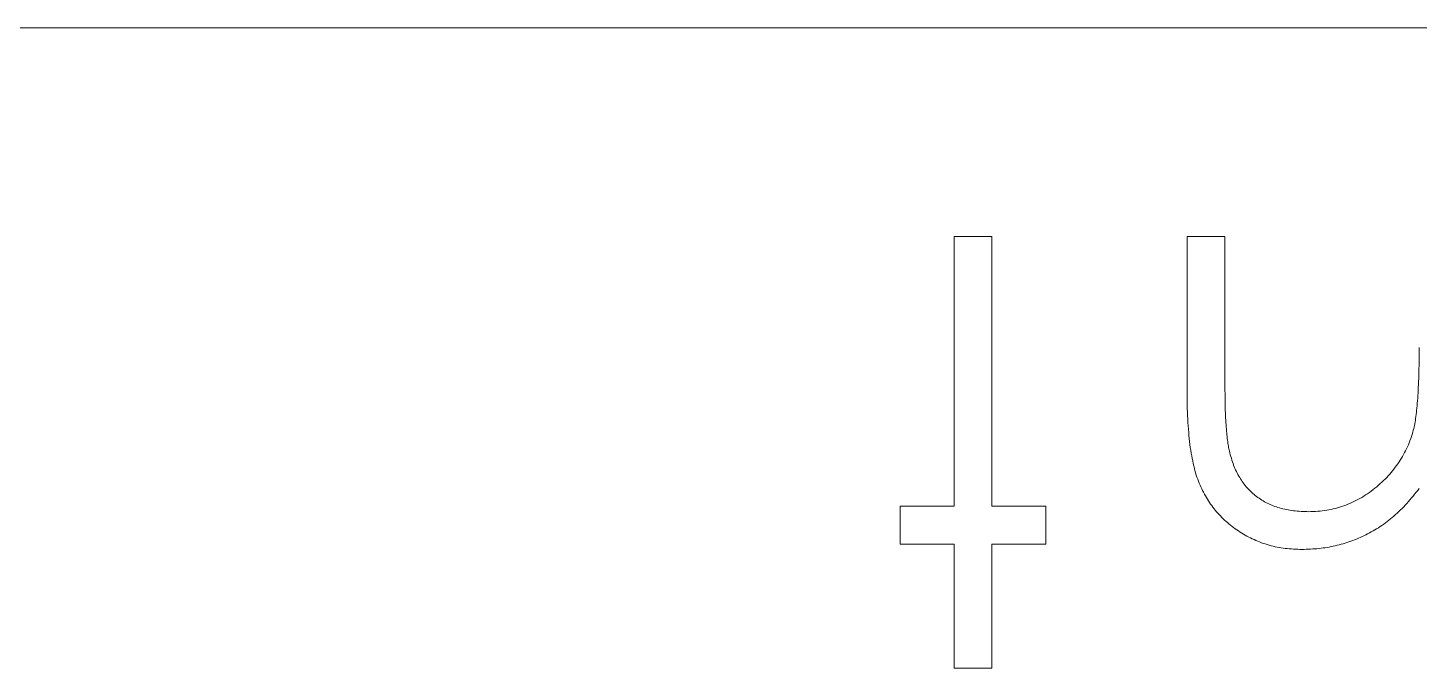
# Model space of a CAD drawing. Header units: millimetres. Extents: x 0 to 276, y 0 to 293.
# Drawn here: x 77.99 to 89.56, y 187.68 to 193 of the extents above; entities that cross this region are included whole.
import ezdxf

# ---------------------------------------------------------------- set-up
doc = ezdxf.new("R2010")
doc.units = ezdxf.units.MM

msp = doc.modelspace()

# ---------------------------------------------------------------- linework, layer by layer
at = {"color": 1, "linetype": 'Continuous', "lineweight": 0}
msp.add_line((3, 193), (273, 193), dxfattribs=at)
at = {"color": 18, "linetype": 'Continuous', "lineweight": 15, "true_color": 0x000000}
for p, q in [((85.697, 191.266), (86.011, 191.266)), ((85.697, 189.022), (85.697, 191.266)), ((85.697, 191.266), (86.011, 191.266)), ((85.697, 189.022), (85.697, 191.266)), ((85.697, 191.266), (86.011, 191.266)), ((85.697, 189.022), (85.697, 191.266)), ((85.697, 191.266), (86.011, 191.266)), ((85.697, 189.022), (85.697, 191.266)), ((86.011, 191.266), (86.011, 189.022)), ((86.011, 191.266), (86.011, 189.022)), ((86.011, 191.266), (86.011, 189.022)), ((86.011, 191.266), (86.011, 189.022)), ((87.635, 191.266), (87.949, 191.266)), ((87.635, 189.96), (87.635, 191.266)), ((87.635, 191.266), (87.949, 191.266)), ((87.635, 189.96), (87.635, 191.266)), ((87.635, 191.266), (87.949, 191.266)), ((87.635, 189.96), (87.635, 191.266)), ((87.635, 191.266), (87.949, 191.266)), ((87.635, 189.96), (87.635, 191.266)), ((87.949, 191.266), (87.949, 190.063)), ((87.949, 191.266), (87.949, 190.063)), ((87.949, 191.266), (87.949, 190.063)), ((87.949, 191.266), (87.949, 190.063)), ((85.248, 189.022), (85.697, 189.022)), ((85.248, 188.708), (85.248, 189.022)), ((85.248, 189.022), (85.697, 189.022)), ((85.248, 188.708), (85.248, 189.022)), ((85.248, 189.022), (85.697, 189.022)), ((85.248, 188.708), (85.248, 189.022)), ((85.248, 189.022), (85.697, 189.022)), ((85.248, 188.708), (85.248, 189.022)), ((86.011, 189.022), (86.459, 189.022)), ((86.011, 189.022), (86.459, 189.022)), ((86.011, 189.022), (86.459, 189.022)), ((86.011, 189.022), (86.459, 189.022)), ((86.459, 189.022), (86.459, 188.708)), ((86.459, 189.022), (86.459, 188.708)), ((86.459, 189.022), (86.459, 188.708)), ((86.459, 189.022), (86.459, 188.708)), ((85.697, 188.708), (85.248, 188.708)), ((85.697, 188.708), (85.248, 188.708)), ((85.697, 188.708), (85.248, 188.708)), ((85.697, 188.708), (85.248, 188.708)), ((85.697, 187.676), (85.697, 188.708)), ((85.697, 187.676), (85.697, 188.708)), ((85.697, 187.676), (85.697, 188.708)), ((85.697, 187.676), (85.697, 188.708)), ((86.011, 188.708), (86.011, 187.676)), ((86.459, 188.708), (86.011, 188.708)), ((86.011, 188.708), (86.011, 187.676)), ((86.459, 188.708), (86.011, 188.708)), ((86.011, 188.708), (86.011, 187.676)), ((86.459, 188.708), (86.011, 188.708)), ((86.011, 188.708), (86.011, 187.676)), ((86.459, 188.708), (86.011, 188.708)), ((86.011, 187.676), (85.697, 187.676)), ((86.011, 187.676), (85.697, 187.676)), ((86.011, 187.676), (85.697, 187.676)), ((86.011, 187.676), (85.697, 187.676))]:
    msp.add_line(p, q, dxfattribs=at)
for points, knots in [([(89.516, 189.655), (89.52, 189.672), (89.529, 189.709), (89.538, 189.771), (89.546, 189.842), (89.553, 189.923), (89.558, 190.014), (89.562, 190.114), (89.564, 190.224), (89.564, 190.301), (89.565, 190.341)], [0, 0, 0, 0, 0.076995, 0.167615, 0.271052, 0.38946, 0.520843, 0.666399, 0.826094, 1, 1, 1, 1]), ([(89.516, 189.655), (89.52, 189.672), (89.529, 189.709), (89.538, 189.771), (89.546, 189.842), (89.553, 189.923), (89.558, 190.014), (89.562, 190.114), (89.564, 190.224), (89.564, 190.301), (89.565, 190.341)], [0, 0, 0, 0, 0.076995, 0.167615, 0.271052, 0.38946, 0.520843, 0.666399, 0.826094, 1, 1, 1, 1]), ([(89.516, 189.655), (89.52, 189.672), (89.529, 189.709), (89.538, 189.771), (89.546, 189.842), (89.553, 189.923), (89.558, 190.014), (89.562, 190.114), (89.564, 190.224), (89.564, 190.301), (89.565, 190.341)], [0, 0, 0, 0, 0.076995, 0.167615, 0.271052, 0.38946, 0.520843, 0.666399, 0.826094, 1, 1, 1, 1]), ([(89.516, 189.655), (89.52, 189.672), (89.529, 189.709), (89.538, 189.771), (89.546, 189.842), (89.553, 189.923), (89.558, 190.014), (89.562, 190.114), (89.564, 190.224), (89.564, 190.301), (89.565, 190.341)], [0, 0, 0, 0, 0.076995, 0.167615, 0.271052, 0.38946, 0.520843, 0.666399, 0.826094, 1, 1, 1, 1]), ([(87.949, 190.063), (87.949, 190.028), (87.95, 189.961), (87.951, 189.866), (87.954, 189.779), (87.958, 189.702), (87.964, 189.634), (87.97, 189.575), (87.977, 189.524), (87.983, 189.494), (87.986, 189.481)], [0, 0, 0, 0, 0.17885, 0.34211, 0.489826, 0.623254, 0.74008, 0.841483, 0.928908, 1, 1, 1, 1]), ([(87.949, 190.063), (87.949, 190.028), (87.95, 189.961), (87.951, 189.866), (87.954, 189.779), (87.958, 189.702), (87.964, 189.634), (87.97, 189.575), (87.977, 189.524), (87.983, 189.494), (87.986, 189.481)], [0, 0, 0, 0, 0.17885, 0.34211, 0.489826, 0.623254, 0.74008, 0.841483, 0.928908, 1, 1, 1, 1]), ([(87.949, 190.063), (87.949, 190.028), (87.95, 189.961), (87.951, 189.866), (87.954, 189.779), (87.958, 189.702), (87.964, 189.634), (87.97, 189.575), (87.977, 189.524), (87.983, 189.494), (87.986, 189.481)], [0, 0, 0, 0, 0.17885, 0.34211, 0.489826, 0.623254, 0.74008, 0.841483, 0.928908, 1, 1, 1, 1]), ([(87.949, 190.063), (87.949, 190.028), (87.95, 189.961), (87.951, 189.866), (87.954, 189.779), (87.958, 189.702), (87.964, 189.634), (87.97, 189.575), (87.977, 189.524), (87.983, 189.494), (87.986, 189.481)], [0, 0, 0, 0, 0.17885, 0.34211, 0.489826, 0.623254, 0.74008, 0.841483, 0.928908, 1, 1, 1, 1]), ([(88.591, 188.663), (88.544, 188.665), (88.451, 188.668), (88.317, 188.695), (88.191, 188.742), (88.074, 188.805), (87.969, 188.883), (87.877, 188.975), (87.8, 189.08), (87.749, 189.178), (87.715, 189.265), (87.694, 189.339), (87.676, 189.422), (87.66, 189.513), (87.65, 189.612), (87.641, 189.721), (87.635, 189.837), (87.635, 189.918), (87.635, 189.96)], [0, 0, 0, 0, 0.07724, 0.151178, 0.223488, 0.295543, 0.366976, 0.437131, 0.507044, 0.57856, 0.616614, 0.658756, 0.704491, 0.754803, 0.809332, 0.868274, 0.932073, 1, 1, 1, 1]), ([(88.591, 188.663), (88.544, 188.665), (88.451, 188.668), (88.317, 188.695), (88.191, 188.742), (88.074, 188.805), (87.969, 188.883), (87.877, 188.975), (87.8, 189.08), (87.749, 189.178), (87.715, 189.265), (87.694, 189.339), (87.676, 189.422), (87.66, 189.513), (87.65, 189.612), (87.641, 189.721), (87.635, 189.837), (87.635, 189.918), (87.635, 189.96)], [0, 0, 0, 0, 0.07724, 0.151178, 0.223488, 0.295543, 0.366976, 0.437131, 0.507044, 0.57856, 0.616614, 0.658756, 0.704491, 0.754803, 0.809332, 0.868274, 0.932073, 1, 1, 1, 1]), ([(88.591, 188.663), (88.544, 188.665), (88.451, 188.668), (88.317, 188.695), (88.191, 188.742), (88.074, 188.805), (87.969, 188.883), (87.877, 188.975), (87.8, 189.08), (87.749, 189.178), (87.715, 189.265), (87.694, 189.339), (87.676, 189.422), (87.66, 189.513), (87.65, 189.612), (87.641, 189.721), (87.635, 189.837), (87.635, 189.918), (87.635, 189.96)], [0, 0, 0, 0, 0.07724, 0.151178, 0.223488, 0.295543, 0.366976, 0.437131, 0.507044, 0.57856, 0.616614, 0.658756, 0.704491, 0.754803, 0.809332, 0.868274, 0.932073, 1, 1, 1, 1]), ([(88.591, 188.663), (88.544, 188.665), (88.451, 188.668), (88.317, 188.695), (88.191, 188.742), (88.074, 188.805), (87.969, 188.883), (87.877, 188.975), (87.8, 189.08), (87.749, 189.178), (87.715, 189.265), (87.694, 189.339), (87.676, 189.422), (87.66, 189.513), (87.65, 189.612), (87.641, 189.721), (87.635, 189.837), (87.635, 189.918), (87.635, 189.96)], [0, 0, 0, 0, 0.07724, 0.151178, 0.223488, 0.295543, 0.366976, 0.437131, 0.507044, 0.57856, 0.616614, 0.658756, 0.704491, 0.754803, 0.809332, 0.868274, 0.932073, 1, 1, 1, 1]), ([(88.646, 188.977), (88.671, 188.978), (88.721, 188.979), (88.796, 188.988), (88.867, 189.004), (88.938, 189.025), (89.005, 189.053), (89.072, 189.086), (89.136, 189.126), (89.197, 189.172), (89.255, 189.222), (89.308, 189.274), (89.355, 189.331), (89.399, 189.39), (89.436, 189.452), (89.468, 189.517), (89.496, 189.584), (89.509, 189.631), (89.516, 189.655)], [0, 0, 0, 0, 0.063986, 0.126627, 0.188984, 0.25023, 0.312351, 0.374574, 0.438148, 0.50292, 0.567974, 0.630771, 0.692935, 0.754398, 0.815218, 0.876117, 0.938015, 1, 1, 1, 1]), ([(88.646, 188.977), (88.671, 188.978), (88.721, 188.979), (88.796, 188.988), (88.867, 189.004), (88.938, 189.025), (89.005, 189.053), (89.072, 189.086), (89.136, 189.126), (89.197, 189.172), (89.255, 189.222), (89.308, 189.274), (89.355, 189.331), (89.399, 189.39), (89.436, 189.452), (89.468, 189.517), (89.496, 189.584), (89.509, 189.631), (89.516, 189.655)], [0, 0, 0, 0, 0.063986, 0.126627, 0.188984, 0.25023, 0.312351, 0.374574, 0.438148, 0.50292, 0.567974, 0.630771, 0.692935, 0.754398, 0.815218, 0.876117, 0.938015, 1, 1, 1, 1]), ([(88.646, 188.977), (88.671, 188.978), (88.721, 188.979), (88.796, 188.988), (88.867, 189.004), (88.938, 189.025), (89.005, 189.053), (89.072, 189.086), (89.136, 189.126), (89.197, 189.172), (89.255, 189.222), (89.308, 189.274), (89.355, 189.331), (89.399, 189.39), (89.436, 189.452), (89.468, 189.517), (89.496, 189.584), (89.509, 189.631), (89.516, 189.655)], [0, 0, 0, 0, 0.063986, 0.126627, 0.188984, 0.25023, 0.312351, 0.374574, 0.438148, 0.50292, 0.567974, 0.630771, 0.692935, 0.754398, 0.815218, 0.876117, 0.938015, 1, 1, 1, 1]), ([(88.646, 188.977), (88.671, 188.978), (88.721, 188.979), (88.796, 188.988), (88.867, 189.004), (88.938, 189.025), (89.005, 189.053), (89.072, 189.086), (89.136, 189.126), (89.197, 189.172), (89.255, 189.222), (89.308, 189.274), (89.355, 189.331), (89.399, 189.39), (89.436, 189.452), (89.468, 189.517), (89.496, 189.584), (89.509, 189.631), (89.516, 189.655)], [0, 0, 0, 0, 0.063986, 0.126627, 0.188984, 0.25023, 0.312351, 0.374574, 0.438148, 0.50292, 0.567974, 0.630771, 0.692935, 0.754398, 0.815218, 0.876117, 0.938015, 1, 1, 1, 1]), ([(87.986, 189.481), (87.997, 189.441), (88.017, 189.365), (88.068, 189.261), (88.132, 189.173), (88.21, 189.101), (88.301, 189.044), (88.405, 189.005), (88.522, 188.981), (88.603, 188.979), (88.646, 188.977)], [0, 0, 0, 0, 0.1355195, 0.2608332, 0.378476, 0.4931776, 0.609281, 0.729981, 0.8592613, 1, 1, 1, 1]), ([(87.986, 189.481), (87.997, 189.441), (88.017, 189.365), (88.068, 189.261), (88.132, 189.173), (88.21, 189.101), (88.301, 189.044), (88.405, 189.005), (88.522, 188.981), (88.603, 188.979), (88.646, 188.977)], [0, 0, 0, 0, 0.1355195, 0.2608332, 0.378476, 0.4931776, 0.609281, 0.729981, 0.8592613, 1, 1, 1, 1]), ([(87.986, 189.481), (87.997, 189.441), (88.017, 189.365), (88.068, 189.261), (88.132, 189.173), (88.21, 189.101), (88.301, 189.044), (88.405, 189.005), (88.522, 188.981), (88.603, 188.979), (88.646, 188.977)], [0, 0, 0, 0, 0.1355195, 0.2608332, 0.378476, 0.4931776, 0.609281, 0.729981, 0.8592613, 1, 1, 1, 1]), ([(87.986, 189.481), (87.997, 189.441), (88.017, 189.365), (88.068, 189.261), (88.132, 189.173), (88.21, 189.101), (88.301, 189.044), (88.405, 189.005), (88.522, 188.981), (88.603, 188.979), (88.646, 188.977)], [0, 0, 0, 0, 0.1355195, 0.2608332, 0.378476, 0.4931776, 0.609281, 0.729981, 0.8592613, 1, 1, 1, 1]), ([(89.565, 189.169), (89.531, 189.128), (89.466, 189.046), (89.358, 188.94), (89.243, 188.852), (89.123, 188.782), (88.997, 188.729), (88.867, 188.691), (88.731, 188.668), (88.638, 188.665), (88.591, 188.663)], [0, 0, 0, 0, 0.140976, 0.273569, 0.398988, 0.51993, 0.63811, 0.756589, 0.87686, 1, 1, 1, 1]), ([(89.565, 189.169), (89.531, 189.128), (89.466, 189.046), (89.358, 188.94), (89.243, 188.852), (89.123, 188.782), (88.997, 188.729), (88.867, 188.691), (88.731, 188.668), (88.638, 188.665), (88.591, 188.663)], [0, 0, 0, 0, 0.140976, 0.273569, 0.398988, 0.51993, 0.63811, 0.756589, 0.87686, 1, 1, 1, 1]), ([(89.565, 189.169), (89.531, 189.128), (89.466, 189.046), (89.358, 188.94), (89.243, 188.852), (89.123, 188.782), (88.997, 188.729), (88.867, 188.691), (88.731, 188.668), (88.638, 188.665), (88.591, 188.663)], [0, 0, 0, 0, 0.140976, 0.273569, 0.398988, 0.51993, 0.63811, 0.756589, 0.87686, 1, 1, 1, 1]), ([(89.565, 189.169), (89.531, 189.128), (89.466, 189.046), (89.358, 188.94), (89.243, 188.852), (89.123, 188.782), (88.997, 188.729), (88.867, 188.691), (88.731, 188.668), (88.638, 188.665), (88.591, 188.663)], [0, 0, 0, 0, 0.140976, 0.273569, 0.398988, 0.51993, 0.63811, 0.756589, 0.87686, 1, 1, 1, 1])]:
    msp.add_open_spline(points, degree=3, knots=knots, dxfattribs=at)

doc.saveas('drawing.dxf')
